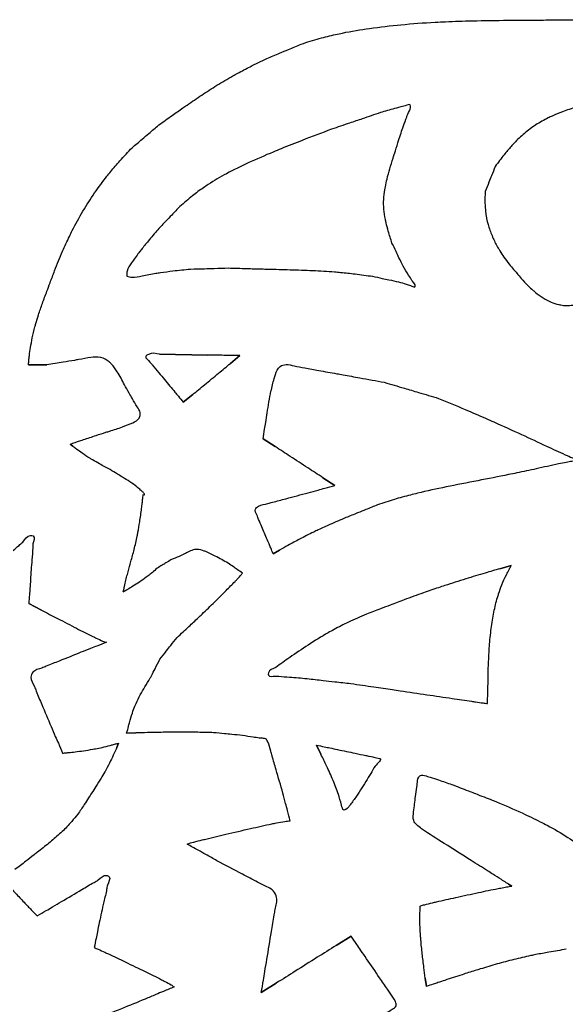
# Model space of a CAD drawing. Extents: x -268 to 413, y -196 to 303.
# Drawn here: x 19.2 to 119.3, y 110.5 to 291 of the extents above; entities that cross this region are included whole.
import ezdxf

# ---------------------------------------------------------------- set-up
doc = ezdxf.new("R2010")
doc.units = 0
doc.layers.add('layer_1', color=7, linetype='CONTINUOUS')

msp = doc.modelspace()

# ---------------------------------------------------------------- linework, layer by layer
at = {"layer": 'layer_1', "color": 1}
for points in [[(38.870735, 244.047181), (38.870735, 244.047181)], [(53.650865, 229.571401), (44.812958, 229.723384)], [(57.816202, 228.047435), (59.543205, 229.469823)], [(24.205441, 227.782759), (20.857682, 227.782759)], [(69.448233, 227.589931), (69.448233, 227.589931)], [(49.181571, 220.936651), (50.908446, 222.359038)], [(28.972739, 212.870863), (28.46548, 213.276663)], [(65.993842, 212.80915), (63.809462, 214.23141)], [(76.914165, 205.698366), (74.730308, 207.120625)], [(66.806879, 193.86317), (65.638181, 193.20315)], [(109.219262, 191.069825), (107.13712, 190.460218)], [(38.964841, 186.647987), (38.203627, 186.191911)], [(20.9112, 184.080359), (23.244449, 182.86294)], [(66.095502, 172.378055), (66.095548, 172.378055)], [(40.486481, 160.375458), (38.812337, 160.325099)], [(37.344864, 158.517247), (36.989469, 157.705638)], [(74.375031, 156.479246), (73.562387, 158.155845)], [(85.143244, 155.717648), (85.143244, 155.717648)], [(77.574827, 149.114635), (77.574827, 149.114635)], [(109.326206, 132.343576), (108.689122, 132.710508)], [(21.367404, 127.983927), (22.43284, 126.868096)], [(79.896063, 123.197803), (77.157005, 121.473135)], [(66.201448, 114.575487), (63.462389, 112.850947)], [(93.676288, 113.965615), (93.473123, 115.489453)]]:
    msp.add_lwpolyline(points, close=True, dxfattribs=at)
for points, knots in [([(70.766488, 286.51679), (71.865783, 286.873249), (73.932772, 287.543493), (76.473991, 288.145325), (79.534988, 288.815536), (83.524402, 289.45776), (89.176738, 290.1118), (93.818314, 290.459828), (98.176811, 290.662818), (102.622582, 290.825385), (106.428379, 290.85905), (108.603255, 290.878289)], [0, 0, 0, 0, 3.465462, 6.516052, 7.82882, 12.866164, 18.627497, 24.896849, 26.824524, 31.717233, 38.241788, 38.241788, 38.241788, 38.241788]), ([(108.603255, 290.878289), (110.319012, 290.890712), (113.23579, 290.911832), (117.868295, 290.945649), (120.785042, 290.967113), (122.500771, 290.979739)], [0, 0, 0, 0, 5.147406, 8.750561, 13.897885, 13.897885, 13.897885, 13.897885]), ([(64.476899, 283.879191), (65.253405, 284.204835), (66.573453, 284.758425), (68.669983, 285.637625), (69.990009, 286.191175), (70.766488, 286.51679)], [0, 0, 0, 0, 2.526075, 4.294289, 6.820254, 6.820254, 6.820254, 6.820254]), ([(44.696254, 271.706344), (45.517873, 272.293776), (46.97792, 273.337664), (48.706425, 274.548908), (50.495311, 275.794348), (52.556748, 277.202093), (55.336501, 278.996062), (57.546405, 280.30897), (59.590161, 281.423273), (61.656034, 282.515863), (63.453464, 283.384563), (64.476899, 283.879191)], [0, 0, 0, 0, 3.030035, 5.384481, 6.33187, 9.569263, 12.872639, 16.255802, 17.277215, 19.855937, 23.26572, 23.26572, 23.26572, 23.26572]), ([(88.596729, 268.885494), (88.884887, 269.772679), (89.350845, 271.207278), (89.9418, 272.795697), (90.337043, 273.95346), (90.789252, 274.549617), (90.77947, 275.656887), (89.90701, 275.228151), (89.018275, 275.049126), (87.446816, 274.584434), (86.09866, 274.204981), (85.244822, 273.964659)], [0, 0, 0, 0, 2.794531, 4.518818, 5.10821, 6.422733, 6.865887, 7.773495, 8.274957, 9.830595, 12.517659, 12.517659, 12.517659, 12.517659]), ([(121.104258, 274.980597), (120.249759, 274.702473), (118.756357, 274.216398), (117.064439, 273.503574), (115.420733, 272.751681), (113.680827, 271.761083), (111.58727, 270.205406), (110.130961, 268.831763), (108.91911, 267.490566), (107.727963, 266.09822), (106.802432, 264.833692), (106.273339, 264.110806)], [0, 0, 0, 0, 2.694599, 4.709328, 5.503088, 8.117126, 10.696017, 13.312195, 14.105967, 16.118864, 18.805317, 18.805317, 18.805317, 18.805317]), ([(85.244822, 273.964659), (84.14113, 273.588369), (82.264835, 272.948671), (79.284787, 271.93269), (77.408429, 271.293007), (76.304678, 270.916719)], [0, 0, 0, 0, 3.498225, 5.94704, 9.445429, 9.445429, 9.445429, 9.445429]), ([(39.826718, 267.546967), (40.427919, 268.060403), (41.449974, 268.933257), (43.073153, 270.319716), (44.0951, 271.192774), (44.696254, 271.706344)], [0, 0, 0, 0, 2.371821, 4.03215, 6.404124, 6.404124, 6.404124, 6.404124]), ([(76.304678, 270.916719), (74.522374, 270.247929), (71.447253, 269.094024), (67.9016, 267.679806), (64.58992, 266.327393), (61.222337, 264.861714), (57.242842, 262.902164), (54.531065, 261.34649), (52.481172, 259.948901), (50.704304, 258.671328), (49.32434, 257.458246), (48.571827, 256.796737)], [0, 0, 0, 0, 5.710804, 9.853207, 11.451164, 16.44253, 20.867081, 24.755454, 25.805273, 28.309955, 31.31386, 31.31386, 31.31386, 31.31386]), ([(25.625631, 245.027264), (26.104133, 246.224038), (26.951526, 248.343437), (28.082561, 250.77444), (29.282184, 253.234902), (30.772462, 255.919464), (32.894422, 259.236729), (34.635081, 261.621361), (36.21465, 263.560299), (37.715184, 265.336673), (39.07322, 266.758227), (39.826718, 267.546967)], [0, 0, 0, 0, 3.865883, 6.846193, 8.040808, 12.077814, 16.047869, 19.849278, 20.925734, 23.550589, 26.822215, 26.822215, 26.822215, 26.822215]), ([(86.971175, 263.704356), (87.171862, 264.343972), (87.513035, 265.431339), (88.054886, 267.158385), (88.396044, 268.245817), (88.596729, 268.885494)], [0, 0, 0, 0, 2.011084, 3.418903, 5.430158, 5.430158, 5.430158, 5.430158]), ([(87.377625, 250.092402), (87.142976, 250.808835), (86.741103, 252.035838), (86.367434, 253.485095), (86.059057, 254.826667), (85.847331, 256.245185), (85.81981, 258.072293), (85.978177, 259.441009), (86.21222, 260.682763), (86.488322, 261.97701), (86.794359, 263.071818), (86.971175, 263.704356)], [0, 0, 0, 0, 2.261035, 3.872375, 4.487505, 6.390892, 8.161497, 9.954336, 10.512953, 11.952563, 13.922422, 13.922422, 13.922422, 13.922422]), ([(106.273339, 264.110806), (106.047549, 263.546286), (105.663734, 262.586671), (105.054076, 261.062788), (104.670173, 260.103438), (104.444364, 259.539156)], [0, 0, 0, 0, 1.824, 3.100576, 4.923935, 4.923935, 4.923935, 4.923935]), ([(104.444364, 259.539156), (104.410122, 258.826068), (104.349705, 257.567844), (104.469244, 256.093333), (104.655551, 254.603156), (105.074132, 252.966147), (105.852058, 250.967321), (106.57497, 249.546675), (107.253101, 248.423764), (107.882091, 247.435871), (108.484021, 246.657312), (108.812986, 246.231818)], [0, 0, 0, 0, 2.139334, 3.774798, 4.42945, 6.644099, 8.817914, 10.856074, 11.415377, 12.753485, 14.366106, 14.366106, 14.366106, 14.366106]), ([(48.571827, 256.796737), (48.070167, 256.269956), (47.217356, 255.374439), (45.862861, 253.952222), (45.010012, 253.056799), (44.508342, 252.530086)], [0, 0, 0, 0, 2.182304, 3.709871, 5.892046, 5.892046, 5.892046, 5.892046]), ([(44.508342, 252.530086), (43.919638, 251.837899), (42.905718, 250.645751), (41.771481, 249.228519), (40.730086, 247.912153), (39.860982, 246.628682), (38.805672, 245.246875), (38.853861, 244.358309), (38.870735, 244.047181)], [0, 0, 0, 0, 2.725182, 4.693549, 5.450845, 7.748003, 9.446045, 10.360959, 10.360959, 10.360959, 10.360959]), ([(89.409372, 245.825367), (89.158524, 246.352175), (88.732087, 247.247737), (88.054838, 248.670082), (87.628443, 249.565621), (87.377625, 250.092402)], [0, 0, 0, 0, 1.750447, 2.97572, 4.726053, 4.726053, 4.726053, 4.726053]), ([(50.501474, 245.317586), (51.354377, 245.342667), (52.804303, 245.385304), (55.107105, 245.453026), (56.557004, 245.495668), (57.40988, 245.520752)], [0, 0, 0, 0, 2.559815, 4.351658, 6.911393, 6.911393, 6.911393, 6.911393]), ([(57.40988, 245.520752), (58.534138, 245.487675), (60.575816, 245.427608), (62.997054, 245.361881), (65.644656, 245.291679), (68.759975, 245.214864), (72.824697, 245.070337), (75.906555, 244.898459), (78.484841, 244.666368), (80.809214, 244.430848), (82.755622, 244.150469), (83.822563, 243.996777)], [0, 0, 0, 0, 3.374232, 6.127682, 7.266381, 11.319842, 15.476311, 19.468431, 20.577063, 23.242384, 26.475865, 26.475865, 26.475865, 26.475865]), ([(88.59725, 242.980968), (89.04581, 242.844675), (89.763541, 242.626597), (90.595461, 242.339138), (91.106612, 242.222342), (91.56829, 241.895041), (91.70375, 242.495517), (91.282418, 242.807076), (90.916434, 243.472504), (90.279476, 244.427231), (89.744019, 245.287637), (89.409372, 245.825367)], [0, 0, 0, 0, 1.418846, 2.270266, 2.554107, 3.121652, 3.31338, 4.092663, 4.473259, 5.614922, 7.51747, 7.51747, 7.51747, 7.51747]), ([(108.812986, 246.231818), (109.088914, 245.905692), (109.557987, 245.351284), (110.302997, 244.470787), (110.772086, 243.916421), (111.048017, 243.590327)], [0, 0, 0, 0, 1.28158, 2.178664, 3.460179, 3.460179, 3.460179, 3.460179]), ([(23.393831, 239.042034), (23.669385, 239.780861), (24.137845, 241.036917), (24.881778, 243.031994), (25.350123, 244.288256), (25.625631, 245.027264)], [0, 0, 0, 0, 2.36562, 4.021715, 6.387793, 6.387793, 6.387793, 6.387793]), ([(38.870735, 244.047181), (39.186921, 243.952661), (40.09918, 243.67995), (41.885579, 244.200723), (43.595889, 244.470186), (45.477529, 244.758788), (47.590276, 245.036966), (49.425246, 245.213845), (50.501474, 245.317586)], [0, 0, 0, 0, 0.976214, 2.816568, 5.368092, 6.233787, 8.520111, 11.76312, 11.76312, 11.76312, 11.76312]), ([(83.822563, 243.996777), (84.412101, 243.871338), (85.414264, 243.658103), (87.005827, 243.3195), (88.007853, 243.106346), (88.59725, 242.980968)], [0, 0, 0, 0, 1.808207, 3.073793, 4.881548, 4.881548, 4.881548, 4.881548]), ([(111.048017, 243.590327), (111.445127, 243.153016), (112.141009, 242.386687), (113.033078, 241.566925), (113.940699, 240.785152), (115.001519, 240.028566), (116.431848, 239.266684), (117.54958, 238.871723), (118.493894, 238.70945), (119.360038, 238.611484), (120.091041, 238.677437), (120.495549, 238.713933)], [0, 0, 0, 0, 1.771173, 3.103741, 3.630903, 5.364983, 6.997569, 8.483945, 8.890906, 9.871683, 11.086806, 11.086806, 11.086806, 11.086806]), ([(20.857682, 227.782759), (20.868578, 228.00713), (20.891141, 228.47175), (20.955602, 229.045705), (21.052558, 229.875388), (21.226258, 231.062325), (21.549427, 232.807854), (21.893721, 234.276672), (22.289578, 235.675323), (22.723821, 237.119927), (23.149407, 238.340836), (23.393831, 239.042034)], [0, 0, 0, 0, 0.673748, 1.39517, 1.731914, 3.179863, 4.99266, 7.05647, 7.702429, 9.353365, 11.580816, 11.580816, 11.580816, 11.580816]), ([(38.406537, 224.130779), (38.001025, 224.948865), (37.339002, 226.284442), (36.306038, 227.634422), (35.377429, 228.625503), (34.064268, 229.271075), (32.098596, 229.154351), (30.523582, 228.829859), (28.83841, 228.5327), (26.896219, 228.200831), (25.205897, 227.938202), (24.205441, 227.782759)], [0, 0, 0, 0, 2.732298, 4.46065, 5.074259, 6.803625, 8.610922, 10.867076, 11.647654, 13.741947, 16.779129, 16.779129, 16.779129, 16.779129]), ([(44.812958, 229.723384), (44.139372, 229.876279), (43.273137, 230.072902), (41.964685, 229.189973), (43.020377, 228.452369), (43.717728, 227.491239), (45.010293, 226.004974), (46.076802, 224.69907), (46.743374, 223.882876)], [0, 0, 0, 0, 2.028119, 2.608172, 3.885674, 4.522944, 6.434779, 9.621221, 9.621221, 9.621221, 9.621221]), ([(59.543205, 229.469823), (58.81577, 229.482245), (57.579118, 229.503362), (55.615005, 229.537221), (54.378328, 229.558742), (53.650865, 229.571401)], [0, 0, 0, 0, 2.182625, 3.710496, 5.893216, 5.893216, 5.893216, 5.893216]), ([(50.908446, 222.359038), (51.633348, 222.95598), (53.211031, 224.255169), (55.513619, 226.151298), (57.0913, 227.450491), (57.816202, 228.047435)], [0, 0, 0, 0, 2.817162, 6.131295, 8.948461, 8.948461, 8.948461, 8.948461]), ([(64.520656, 219.006482), (64.736807, 220.321216), (65.081726, 222.419175), (65.648765, 224.762421), (66.125495, 226.298128), (66.613591, 227.556525), (68.130663, 227.958444), (68.973444, 227.722725), (69.448233, 227.589931)], [0, 0, 0, 0, 4.002612, 6.387085, 7.179698, 8.897432, 10.035192, 11.503142, 11.503142, 11.503142, 11.503142]), ([(69.448233, 227.589931), (70.09735, 227.461077), (71.599906, 227.16281), (74.21117, 226.709808), (76.551205, 226.296578), (79.059334, 225.847651), (81.954834, 225.325543), (84.467419, 224.866037), (85.955238, 224.593942)], [0, 0, 0, 0, 1.985284, 4.595476, 7.950318, 9.11414, 12.239424, 16.776906, 16.776906, 16.776906, 16.776906]), ([(40.739786, 220.072861), (40.451831, 220.573831), (39.962289, 221.425515), (39.184539, 222.778154), (38.694693, 223.629794), (38.406537, 224.130779)], [0, 0, 0, 0, 1.733495, 2.947059, 4.680892, 4.680892, 4.680892, 4.680892]), ([(46.743374, 223.882876), (47.044342, 223.519032), (47.555963, 222.900528), (48.368695, 221.918453), (48.880516, 221.300269), (49.181571, 220.936651)], [0, 0, 0, 0, 1.416575, 2.408052, 3.824271, 3.824271, 3.824271, 3.824271]), ([(85.955238, 224.593942), (87.184396, 224.230159), (89.273948, 223.611733), (92.592642, 222.629658), (94.682186, 222.011397), (95.91132, 221.647716)], [0, 0, 0, 0, 3.845584, 6.537437, 10.382861, 10.382861, 10.382861, 10.382861]), ([(95.91132, 221.647716), (97.524325, 220.978443), (100.399018, 219.785668), (103.760075, 218.326428), (107.217106, 216.804804), (110.931442, 215.099571), (115.274613, 213.08733), (118.147885, 211.725036), (119.950377, 210.964102), (120.805755, 210.55784), (121.48436, 210.418867), (121.714524, 210.371732)], [0, 0, 0, 0, 5.238938, 9.336815, 10.99213, 16.570243, 21.596395, 25.356012, 26.101741, 27.471808, 28.175001, 28.175001, 28.175001, 28.175001]), ([(28.46548, 213.276663), (28.766045, 213.37687), (29.277012, 213.547226), (30.088601, 213.817687), (31.375689, 214.247376), (33.04567, 214.797789), (34.653716, 215.318383), (36.252014, 215.83234), (37.931995, 216.352157), (39.731995, 217.056248), (40.939635, 217.69333), (41.301048, 218.445732), (41.359107, 219.222908), (40.975125, 219.749883), (40.739786, 220.072861)], [0, 0, 0, 0, 0.950486, 1.615852, 2.566412, 5.021176, 6.891481, 7.635363, 10.061855, 12.125311, 13.563971, 13.872324, 14.603261, 15.760515, 15.760515, 15.760515, 15.760515]), ([(63.809462, 214.23141), (63.897356, 214.820865), (64.046782, 215.82297), (64.283846, 217.414661), (64.432947, 218.416907), (64.520656, 219.006482)], [0, 0, 0, 0, 1.787917, 3.039554, 4.827744, 4.827744, 4.827744, 4.827744]), ([(35.768937, 208.610173), (35.131324, 208.951199), (34.049763, 209.529669), (32.823464, 210.236861), (31.753991, 210.873633), (30.778271, 211.510605), (29.754275, 212.250449), (29.197736, 212.692252), (28.972739, 212.870863)], [0, 0, 0, 0, 2.1691, 3.679366, 4.246267, 5.903098, 7.172929, 8.034679, 8.034679, 8.034679, 8.034679]), ([(74.730308, 207.120625), (73.81344, 207.717596), (71.818022, 209.016807), (68.905857, 210.912968), (66.91059, 212.212202), (65.993842, 212.80915)], [0, 0, 0, 0, 3.282253, 7.143302, 10.425217, 10.425217, 10.425217, 10.425217]), ([(117.854067, 209.660538), (116.493078, 209.349523), (113.954794, 208.769472), (110.902876, 208.128684), (107.34291, 207.395934), (103.020916, 206.563558), (97.459949, 205.467473), (93.341778, 204.604685), (90.194059, 203.812612), (87.735977, 203.164533), (85.756289, 202.490017), (84.736785, 202.142653)], [0, 0, 0, 0, 4.188135, 7.810993, 9.355061, 15.091931, 21.014567, 26.360456, 27.710145, 30.752353, 33.982508, 33.982508, 33.982508, 33.982508]), ([(121.714524, 210.371732), (121.237913, 210.283805), (120.427698, 210.134334), (119.14088, 209.897269), (118.330656, 209.748214), (117.854067, 209.660538)], [0, 0, 0, 0, 1.45396, 2.471661, 3.92542, 3.92542, 3.92542, 3.92542]), ([(39.421046, 206.378374), (38.970151, 206.653885), (38.203633, 207.122253), (36.986264, 207.866186), (36.219798, 208.334623), (35.768937, 208.610173)], [0, 0, 0, 0, 1.585216, 2.694859, 4.28005, 4.28005, 4.28005, 4.28005]), ([(41.855745, 204.045775), (41.860554, 204.019076), (41.86887, 203.972909), (41.921543, 203.948706), (41.984385, 203.938723), (42.117235, 204.00488), (41.931962, 204.363142), (41.684225, 204.582472), (41.218261, 204.993191), (40.501492, 205.57138), (39.838208, 206.066792), (39.421046, 206.378374)], [0, 0, 0, 0, 0.076082, 0.131559, 0.158128, 0.269048, 0.480956, 1.091468, 1.393708, 2.313545, 3.872617, 3.872617, 3.872617, 3.872617]), ([(41.551395, 201.509625), (41.58906, 201.822641), (41.653097, 202.354822), (41.754547, 203.200205), (41.818262, 203.732581), (41.855745, 204.045775)], [0, 0, 0, 0, 0.945822, 1.60806, 2.554346, 2.554346, 2.554346, 2.554346]), ([(64.418949, 196.047806), (64.086511, 196.835136), (63.55542, 198.092945), (62.944311, 199.52992), (62.596273, 200.471681), (62.110112, 201.309304), (63.240389, 202.177381), (64.359546, 202.288575), (66.044722, 202.776558), (68.500839, 203.412268), (70.67986, 204.006988), (72.038541, 204.377813)], [0, 0, 0, 0, 2.57317, 4.110798, 4.621483, 5.683083, 6.453201, 8.284743, 9.139446, 11.689046, 15.91179, 15.91179, 15.91179, 15.91179]), ([(72.038541, 204.377813), (72.640562, 204.540734), (73.663957, 204.817689), (75.289165, 205.257873), (76.312329, 205.535224), (76.914165, 205.698366)], [0, 0, 0, 0, 1.87103, 3.180625, 5.051295, 5.051295, 5.051295, 5.051295]), ([(84.736785, 202.142653), (84.021957, 201.854108), (82.806725, 201.363572), (80.87652, 200.584656), (79.661122, 200.094336), (78.946169, 199.805906)], [0, 0, 0, 0, 2.312604, 3.931504, 6.244327, 6.244327, 6.244327, 6.244327]), ([(38.203627, 186.191911), (38.228657, 186.317134), (38.271209, 186.530024), (38.339098, 186.868102), (38.456381, 187.466236), (38.657793, 188.331138), (38.886998, 189.224911), (39.191084, 190.364292), (39.625081, 191.874688), (40.210574, 194.03176), (40.635012, 195.821291), (40.955437, 197.505517), (41.252867, 199.209614), (41.443074, 200.675062), (41.551395, 201.509625)], [0, 0, 0, 0, 0.383101, 0.651301, 1.034485, 2.211619, 3.314606, 3.802586, 5.749347, 8.028864, 10.507966, 11.26375, 13.172035, 15.696397, 15.696397, 15.696397, 15.696397]), ([(78.946169, 199.805906), (77.968392, 199.386973), (76.270473, 198.659493), (74.314416, 197.761137), (72.459041, 196.887201), (70.60535, 195.94943), (68.529861, 194.834384), (67.315796, 194.150037), (66.806879, 193.86317)], [0, 0, 0, 0, 3.19109, 5.541356, 6.456961, 9.343716, 11.77205, 13.52462, 13.52462, 13.52462, 13.52462]), ([(13.709202, 189.862817), (14.840879, 190.867305), (16.651607, 192.474524), (18.648385, 194.367447), (20.06251, 195.487726), (20.659406, 196.664464), (22.159001, 196.449785), (21.621338, 195.176962), (21.630841, 193.807887), (21.408659, 191.571342), (21.289823, 189.645904), (21.21555, 188.442498)], [0, 0, 0, 0, 4.548696, 7.278091, 8.187943, 10.051436, 10.546588, 12.014367, 12.743049, 14.929121, 18.572625, 18.572625, 18.572625, 18.572625]), ([(65.638181, 193.20315), (65.487694, 193.55436), (65.231867, 194.151416), (64.825457, 195.099635), (64.569507, 195.696632), (64.418949, 196.047806)], [0, 0, 0, 0, 1.146279, 1.948668, 3.09493, 3.09493, 3.09493, 3.09493]), ([(57.375572, 191.467119), (56.599511, 191.911732), (55.345264, 192.630301), (53.86954, 193.341325), (52.778407, 193.80475), (51.828823, 194.097792), (50.684218, 193.856024), (49.978083, 193.440087), (49.20678, 193.073405), (48.265603, 192.638267), (47.430383, 192.28698), (46.928044, 192.0757)], [0, 0, 0, 0, 2.683428, 4.336872, 4.90276, 6.252139, 7.223694, 8.310133, 8.702442, 9.785718, 11.420455, 11.420455, 11.420455, 11.420455]), ([(46.928044, 192.0757), (46.615007, 191.887767), (46.082833, 191.568274), (45.23745, 191.061061), (44.705068, 190.74184), (44.391895, 190.554059)], [0, 0, 0, 0, 1.095352, 1.862139, 2.957608, 2.957608, 2.957608, 2.957608]), ([(60.013181, 189.641), (59.687566, 189.866449), (59.134013, 190.249715), (58.25481, 190.858421), (57.701218, 191.241673), (57.375572, 191.467119)], [0, 0, 0, 0, 1.188137, 2.019858, 3.208066, 3.208066, 3.208066, 3.208066]), ([(44.391895, 190.554059), (44.104417, 190.284901), (43.575041, 189.789258), (42.899167, 189.249614), (42.125727, 188.656351), (41.188803, 188.022975), (40.031485, 187.290225), (39.289789, 186.843642), (38.964841, 186.647987)], [0, 0, 0, 0, 1.180961, 2.174682, 2.592858, 4.105211, 5.564528, 6.702392, 6.702392, 6.702392, 6.702392]), ([(48.043884, 177.873953), (48.770508, 178.540983), (50.070826, 179.734654), (51.585656, 181.162072), (53.160676, 182.658282), (54.869889, 184.319246), (56.878648, 186.317373), (58.228004, 187.679194), (59.080337, 188.579079), (59.554155, 189.071327), (59.881694, 189.477819), (60.013181, 189.641)], [0, 0, 0, 0, 2.959053, 5.295327, 6.244076, 9.476272, 12.444836, 14.744343, 15.226615, 16.163671, 16.792126, 16.792126, 16.792126, 16.792126]), ([(107.13712, 190.460218), (106.2406, 190.197336), (104.1589, 189.586929), (100.785615, 188.566203), (97.935834, 187.667023), (95.344304, 186.799873), (92.866243, 185.95395), (90.779379, 185.195472), (89.613399, 184.771693)], [0, 0, 0, 0, 2.802789, 6.508016, 10.572933, 11.766887, 14.706272, 18.427989, 18.427989, 18.427989, 18.427989]), ([(104.952484, 169.33038), (104.966301, 170.454389), (104.990523, 172.424727), (105.106747, 174.726851), (105.25231, 176.997182), (105.503234, 179.434025), (105.985365, 182.420884), (106.474295, 184.54248), (106.995159, 186.190449), (107.492054, 187.597589), (108.093896, 188.963981), (108.6108, 189.917819), (108.914465, 190.49409), (109.106371, 190.856584), (109.219262, 191.069825)], [0, 0, 0, 0, 3.37196, 5.910896, 6.913905, 10.197016, 13.254679, 15.987483, 16.716961, 18.438915, 20.462914, 21.186613, 21.69325, 22.417086, 22.417086, 22.417086, 22.417086]), ([(21.21555, 188.442498), (21.177888, 187.903892), (21.113868, 186.988314), (21.012418, 185.534267), (20.948686, 184.618823), (20.9112, 184.080359)], [0, 0, 0, 0, 1.619766, 2.75344, 4.372744, 4.372744, 4.372744, 4.372744]), ([(89.613399, 184.771693), (88.760468, 184.445568), (87.31052, 183.891167), (85.00772, 183.010713), (83.557848, 182.456394), (82.705001, 182.13033)], [0, 0, 0, 0, 2.739458, 4.656973, 7.396131, 7.396131, 7.396131, 7.396131]), ([(23.244449, 182.86294), (24.223983, 182.351724), (26.357261, 181.238373), (29.483135, 179.629584), (31.832056, 178.419531), (33.43058, 177.66157), (34.238853, 177.252874), (34.881471, 177.051674), (35.113074, 176.979161)], [0, 0, 0, 0, 3.31465, 7.218807, 10.548083, 11.237993, 12.528568, 13.255797, 13.255797, 13.255797, 13.255797]), ([(82.705001, 182.13033), (81.595507, 181.655509), (79.58035, 180.793099), (77.272634, 179.594141), (74.789148, 178.237897), (72.075253, 176.535927), (68.897697, 174.383741), (66.945398, 172.986373), (66.095502, 172.378055)], [0, 0, 0, 0, 3.619137, 6.573383, 7.796849, 12.107948, 16.174826, 19.310177, 19.310177, 19.310177, 19.310177]), ([(35.113074, 176.979161), (34.536933, 176.753715), (33.557501, 176.370461), (32.001958, 175.761755), (31.022559, 175.37849), (30.446447, 175.153042)], [0, 0, 0, 0, 1.856039, 3.155239, 5.011199, 5.011199, 5.011199, 5.011199]), ([(44.899154, 173.917486), (45.287481, 174.405867), (45.947637, 175.236115), (46.995881, 176.554937), (47.655735, 177.385429), (48.043884, 177.873953)], [0, 0, 0, 0, 1.87185, 3.182148, 5.054005, 5.054005, 5.054005, 5.054005]), ([(30.446447, 175.153042), (29.125951, 174.613762), (27.013074, 173.750881), (24.603125, 172.814754), (23.025946, 172.115944), (21.69834, 171.884761), (21.063723, 170.284659), (21.837611, 169.167228), (22.465855, 167.510242), (23.518054, 165.077866), (24.41102, 162.913419), (24.969117, 161.560655)], [0, 0, 0, 0, 4.285175, 6.856549, 7.713754, 9.524567, 10.474392, 12.331912, 13.211081, 15.848513, 20.244098, 20.244098, 20.244098, 20.244098]), ([(38.812337, 160.325099), (38.874993, 160.563008), (38.981515, 160.967478), (39.151271, 161.609786), (39.409609, 162.614514), (39.792542, 163.879422), (40.227573, 165.053677), (40.683741, 166.172388), (41.288941, 167.351252), (42.180426, 168.847034), (42.878072, 170.007435), (43.486071, 171.11883), (44.109559, 172.294806), (44.610005, 173.323262), (44.899154, 173.917486)], [0, 0, 0, 0, 0.738065, 1.254787, 1.993072, 3.850336, 5.216097, 5.748475, 7.47414, 9.183146, 10.973243, 11.534863, 12.983474, 14.965827, 14.965827, 14.965827, 14.965827]), ([(66.095548, 172.378055), (65.514307, 172.158059), (64.790205, 171.88399), (64.675106, 170.564252), (65.891541, 170.873575), (67.076135, 170.683969), (69.071656, 170.58742), (70.771912, 170.438964), (71.83456, 170.34618)], [0, 0, 0, 0, 1.662226, 2.070779, 3.365655, 4.011024, 5.947082, 9.173754, 9.173754, 9.173754, 9.173754]), ([(71.83456, 170.34618), (72.825468, 170.233177), (74.509954, 170.041079), (77.185216, 169.736253), (78.869577, 169.544496), (79.860345, 169.431702)], [0, 0, 0, 0, 2.991991, 5.086214, 8.077716, 8.077716, 8.077716, 8.077716]), ([(79.860345, 169.431702), (81.254328, 169.227443), (83.782847, 168.856943), (86.779652, 168.416164), (90.023015, 167.938657), (93.670569, 167.399675), (98.038684, 166.75549), (101.008974, 166.317324), (102.898096, 166.044743), (103.86231, 165.903362), (104.585478, 165.809013), (104.850768, 165.774402)], [0, 0, 0, 0, 4.226606, 7.666556, 9.087141, 14.061582, 18.728032, 22.333238, 23.06885, 24.454112, 25.256717, 25.256717, 25.256717, 25.256717]), ([(104.850768, 165.774402), (104.863416, 166.21331), (104.88492, 166.959523), (104.918825, 168.144849), (104.940017, 168.891269), (104.952484, 169.33038)], [0, 0, 0, 0, 1.317272, 2.239569, 3.557433, 3.557433, 3.557433, 3.557433]), ([(24.969117, 161.560655), (25.232019, 160.959487), (25.678962, 159.937479), (26.389079, 158.314346), (26.836356, 157.292409), (27.099467, 156.691257)], [0, 0, 0, 0, 1.968422, 3.34639, 5.31502, 5.31502, 5.31502, 5.31502]), ([(54.738751, 160.426512), (53.776948, 160.453332), (52.056402, 160.501308), (50.027155, 160.521936), (47.912418, 160.531914), (45.602871, 160.50612), (42.881115, 160.447001), (41.207107, 160.396987), (40.486481, 160.375458)], [0, 0, 0, 0, 2.88647, 5.163537, 6.087837, 9.230734, 12.092148, 14.254981, 14.254981, 14.254981, 14.254981]), ([(60.013959, 159.919253), (59.362698, 159.981788), (58.255549, 160.088098), (56.497147, 160.257184), (55.390011, 160.363798), (54.738751, 160.426512)], [0, 0, 0, 0, 1.962769, 3.336724, 5.299541, 5.299541, 5.299541, 5.299541]), ([(67.418857, 149.369496), (66.9975, 150.797839), (66.326761, 153.071551), (65.599767, 155.622363), (65.08901, 157.320537), (64.886171, 158.379555), (64.300242, 159.448907), (63.59116, 159.383404), (62.835584, 159.48877), (61.675238, 159.635051), (60.655577, 159.809489), (60.013959, 159.919253)], [0, 0, 0, 0, 4.464634, 7.107041, 7.976825, 9.753397, 10.466593, 11.259683, 11.637632, 12.789976, 14.745749, 14.745749, 14.745749, 14.745749]), ([(27.099467, 156.691257), (27.206549, 156.699638), (27.477321, 156.720831), (27.831918, 156.758375), (28.484662, 156.825575), (29.495784, 156.937909), (30.985182, 157.130036), (32.231791, 157.323613), (33.355845, 157.540423), (34.424404, 157.763354), (35.512858, 158.026104), (36.330138, 158.246974), (36.837481, 158.381919), (37.156927, 158.467121), (37.344864, 158.517247)], [0, 0, 0, 0, 0.322217, 0.814771, 1.06964, 2.290825, 3.866632, 5.574761, 6.074104, 7.300843, 8.849199, 9.432305, 9.840625, 10.424146, 10.424146, 10.424146, 10.424146]), ([(36.989469, 157.705638), (36.835474, 157.355036), (36.474174, 156.532463), (35.844059, 155.190144), (35.263645, 154.05164), (34.669705, 153.000688), (34.06039, 151.959405), (33.502092, 151.095173), (33.185496, 150.60509)], [0, 0, 0, 0, 1.148758, 2.695188, 4.448191, 4.980514, 6.316622, 8.066745, 8.066745, 8.066745, 8.066745]), ([(73.562387, 158.155845), (74.038974, 158.055486), (74.849191, 157.884872), (76.136043, 157.613896), (78.01858, 157.217581), (80.210248, 156.755684), (82.141447, 156.34982), (83.450222, 156.073035), (84.292579, 155.901251), (84.922862, 155.760195), (85.688194, 155.618227), (84.115333, 154.322235), (83.668892, 153.180291), (82.412299, 151.275002), (81.232469, 149.267186), (79.974732, 147.543064), (79.340567, 146.658468), (78.411856, 145.909937), (78.02409, 147.682108), (77.754388, 148.542083), (77.574827, 149.114635)], [0, 0, 0, 0, 1.461114, 2.483954, 3.945242, 7.232333, 9.204779, 9.862319, 11.250318, 11.761686, 11.834739, 13.506032, 14.676006, 16.347495, 19.955187, 21.931968, 22.535772, 23.45075, 24.46305, 26.479581, 26.479581, 26.479581, 26.479581]), ([(77.574827, 149.114635), (77.256451, 149.977515), (76.602286, 151.750466), (75.480104, 154.184132), (74.717253, 155.768488), (74.375031, 156.479246)], [0, 0, 0, 0, 2.758222, 5.66729, 8.034102, 8.034102, 8.034102, 8.034102]), ([(91.339669, 145.965373), (91.457901, 146.899808), (91.647851, 148.40106), (91.85389, 150.103654), (92.050905, 151.257571), (92.010811, 152.153873), (92.90946, 152.856443), (93.693388, 152.45438), (94.713181, 152.171084), (96.211388, 151.66523), (97.528133, 151.220558), (98.349004, 150.943345)], [0, 0, 0, 0, 2.8289, 4.544876, 5.122549, 6.374665, 7.009342, 8.141426, 8.669224, 10.242707, 12.847452, 12.847452, 12.847452, 12.847452]), ([(33.185496, 150.60509), (32.922397, 150.191733), (32.475169, 149.489092), (31.765055, 148.373215), (31.318067, 147.670678), (31.055156, 147.257459)], [0, 0, 0, 0, 1.469954, 2.498693, 3.967994, 3.967994, 3.967994, 3.967994]), ([(98.349004, 150.943345), (99.352363, 150.554482), (101.058067, 149.893417), (103.767146, 148.843578), (105.472873, 148.182622), (106.476239, 147.793826)], [0, 0, 0, 0, 3.228234, 5.487979, 8.716158, 8.716158, 8.716158, 8.716158]), ([(68.737597, 144.297198), (68.574895, 144.923412), (68.298297, 145.987992), (67.858717, 147.678758), (67.58177, 148.743292), (67.418857, 149.369496)], [0, 0, 0, 0, 1.941019, 3.299777, 5.240925, 5.240925, 5.240925, 5.240925]), ([(31.055156, 147.257459), (30.66371, 146.667913), (29.957456, 145.604241), (28.999352, 144.435152), (27.927413, 143.201684), (26.530449, 141.851273), (24.561288, 140.168408), (22.977781, 138.916981), (21.566502, 137.821361), (20.200988, 136.768222), (19.032061, 135.884857), (18.375691, 135.388834)], [0, 0, 0, 0, 2.121578, 3.82779, 4.529446, 7.023771, 9.644817, 12.299711, 13.077479, 15.004836, 17.472968, 17.472968, 17.472968, 17.472968]), ([(106.476239, 147.793826), (108.05358, 147.119032), (110.76242, 145.960178), (113.837886, 144.467921), (116.657858, 143.031891), (119.485672, 141.385955), (122.820813, 139.0425), (125.118265, 137.128887), (127.033237, 135.370314), (128.89337, 133.606373), (130.406073, 132.028541), (131.263634, 131.13406)], [0, 0, 0, 0, 5.146094, 8.837623, 10.252149, 14.639831, 18.638981, 22.4675, 23.599385, 26.438965, 30.155878, 30.155878, 30.155878, 30.155878]), ([(96.954982, 140.135751), (95.60178, 140.983188), (93.676332, 142.18899), (91.077092, 144.094488), (91.260288, 145.399773), (91.339669, 145.965373)], [0, 0, 0, 0, 4.962371, 7.06087, 8.665488, 8.665488, 8.665488, 8.665488]), ([(49.869224, 140.036499), (50.159718, 140.128559), (50.94799, 140.378367), (52.02165, 140.636805), (54.08338, 141.154997), (57.158775, 141.882558), (61.266215, 142.831375), (64.357145, 143.533898), (66.459179, 143.95382), (67.567887, 144.194138), (68.417514, 144.268996), (68.737597, 144.297198)], [0, 0, 0, 0, 0.913998, 2.480185, 3.310869, 7.292101, 11.959977, 15.959011, 16.798693, 18.39235, 19.355641, 19.355641, 19.355641, 19.355641]), ([(55.347332, 136.9931), (54.67102, 137.368812), (53.521286, 138.007525), (51.69525, 139.021992), (50.545531, 139.660755), (49.869224, 140.036499)], [0, 0, 0, 0, 2.320996, 3.945704, 6.266733, 6.266733, 6.266733, 6.266733]), ([(108.689122, 132.710508), (108.557592, 132.79374), (108.130973, 133.063702), (107.179549, 133.665656), (106.030689, 134.392416), (104.19052, 135.557263), (101.230557, 137.430377), (98.599418, 139.095233), (96.954982, 140.135751)], [0, 0, 0, 0, 0.466956, 1.514578, 3.377575, 4.545256, 8.048168, 13.886118, 13.886118, 13.886118, 13.886118]), ([(63.462389, 112.850947), (63.587664, 113.602226), (63.800641, 114.879458), (64.138566, 116.908104), (64.635071, 119.876484), (65.197556, 123.331142), (65.734874, 126.378529), (66.034175, 128.451238), (66.532767, 129.982132), (65.58689, 131.834621), (64.051649, 132.371648), (62.179097, 133.411071), (59.369022, 134.860531), (56.894105, 136.172897), (55.347332, 136.9931)], [0, 0, 0, 0, 2.284936, 3.88457, 6.170016, 11.312152, 14.397231, 15.42553, 17.636162, 18.947526, 21.205159, 22.256508, 25.410307, 30.666179, 30.666179, 30.666179, 30.666179]), ([(16.245351, 133.765744), (16.304913, 133.638371), (16.47051, 133.284243), (16.827422, 132.893297), (17.485579, 132.101625), (18.54223, 130.973331), (19.947032, 129.47162), (20.92027, 128.452254), (21.367404, 127.983927)], [0, 0, 0, 0, 0.420191, 1.168237, 1.569545, 3.513516, 5.798899, 7.741241, 7.741241, 7.741241, 7.741241]), ([(26.896558, 129.505696), (28.137607, 130.226849), (30.123334, 131.380721), (32.345951, 132.776809), (33.858868, 133.539118), (34.700253, 134.594982), (36.035559, 133.886048), (35.298651, 132.726394), (35.082313, 131.24987), (34.497322, 128.934628), (34.064635, 126.913742), (33.794206, 125.650687)], [0, 0, 0, 0, 4.319884, 6.91198, 7.776061, 9.542211, 10.054439, 11.636011, 12.415302, 14.753181, 18.649657, 18.649657, 18.649657, 18.649657]), ([(92.558891, 128.695863), (92.827816, 128.779343), (93.554583, 129.004947), (94.544897, 129.229441), (96.439714, 129.680804), (99.260974, 130.305748), (103.018772, 131.12183), (105.761726, 131.699259), (107.476056, 132.029095), (108.322524, 132.190126), (109.00406, 132.294324), (109.326206, 132.343576)], [0, 0, 0, 0, 0.844526, 2.282325, 3.043966, 6.688624, 10.950284, 14.580714, 15.097069, 16.187683, 17.165276, 17.165276, 17.165276, 17.165276]), ([(22.43284, 126.868096), (22.983934, 127.193708), (23.92079, 127.747247), (25.408695, 128.626447), (26.345499, 129.180049), (26.896558, 129.505696)], [0, 0, 0, 0, 1.9203, 3.264496, 5.184757, 5.184757, 5.184757, 5.184757]), ([(92.457185, 126.765575), (92.469859, 127.003766), (92.491409, 127.408767), (92.525311, 128.052196), (92.546453, 128.457439), (92.558891, 128.695863)], [0, 0, 0, 0, 0.715584, 1.216723, 1.932965, 1.932965, 1.932965, 1.932965]), ([(93.473123, 115.489453), (93.386722, 116.140216), (93.190098, 117.621176), (92.907456, 119.956347), (92.704892, 121.875869), (92.583609, 123.513962), (92.492917, 124.935554), (92.469679, 126.125707), (92.457185, 126.765575)], [0, 0, 0, 0, 1.969398, 4.481813, 7.056743, 7.758578, 9.409537, 11.329261, 11.329261, 11.329261, 11.329261]), ([(33.794206, 125.650687), (33.681397, 125.08703), (33.489633, 124.128873), (33.18528, 122.60719), (32.993784, 121.649154), (32.881146, 121.085638)], [0, 0, 0, 0, 1.724504, 2.931476, 4.655464, 4.655464, 4.655464, 4.655464]), ([(82.736563, 119.038436), (82.385856, 119.551843), (81.78963, 120.424672), (80.842797, 121.811128), (80.246714, 122.684206), (79.896063, 123.197803)], [0, 0, 0, 0, 1.865272, 3.171094, 5.036743, 5.036743, 5.036743, 5.036743]), ([(32.881146, 121.085638), (33.120321, 120.986186), (33.773741, 120.714485), (34.628875, 120.309308), (36.288567, 119.537114), (38.741788, 118.368732), (41.987837, 116.797832), (44.413084, 115.621686), (45.991285, 114.78989), (46.786406, 114.403382), (47.309076, 114.016639), (47.488821, 113.88364)], [0, 0, 0, 0, 0.777004, 2.122756, 2.83795, 6.268849, 10.273759, 13.658323, 14.350785, 15.628816, 16.298695, 16.298695, 16.298695, 16.298695]), ([(77.157005, 121.473135), (76.007337, 120.749306), (73.505159, 119.173939), (69.853269, 116.874783), (67.351113, 115.29935), (66.201448, 114.575487)], [0, 0, 0, 0, 4.075656, 8.870405, 12.94611, 12.94611, 12.94611, 12.94611]), ([(119.276327, 120.771656), (118.216778, 120.601138), (116.358257, 120.302039), (114.194634, 119.890277), (112.049307, 119.459634), (109.679779, 118.911118), (106.599926, 118.087194), (104.244194, 117.388116), (102.106442, 116.724395), (99.936219, 116.039887), (98.08645, 115.431256), (97.028835, 115.083268)], [0, 0, 0, 0, 3.219372, 5.646997, 6.606725, 9.783714, 12.94125, 16.169974, 17.154754, 19.656527, 22.996675, 22.996675, 22.996675, 22.996675]), ([(84.1022, 107.77787), (84.718738, 108.146446), (85.705668, 108.736448), (86.827316, 109.419044), (87.546814, 109.893876), (88.311841, 110.295124), (87.918082, 111.616694), (87.197777, 112.462791), (86.230196, 113.931215), (84.794131, 116.013446), (83.526607, 117.87693), (82.736563, 119.038436)], [0, 0, 0, 0, 2.161553, 3.460135, 3.89357, 4.819891, 5.613971, 7.454435, 8.30835, 10.853364, 15.064387, 15.064387, 15.064387, 15.064387]), ([(47.488821, 113.88364), (46.837563, 113.608091), (45.730429, 113.139659), (43.972029, 112.395726), (42.864882, 111.927353), (42.213622, 111.651841)], [0, 0, 0, 0, 2.121456, 3.606463, 5.727884, 5.727884, 5.727884, 5.727884]), ([(97.028835, 115.083268), (96.615052, 114.945137), (95.911582, 114.710302), (94.794066, 114.337751), (94.090295, 114.103448), (93.676288, 113.965615)], [0, 0, 0, 0, 1.30869, 2.224896, 3.533939, 3.533939, 3.533939, 3.533939]), ([(42.213622, 111.651841), (40.771165, 111.062097), (38.46038, 110.11734), (35.868561, 109.074164), (34.056372, 108.378338), (32.998437, 107.916648), (31.7416, 107.562231), (31.745439, 106.966449), (31.832037, 106.481386), (31.95729, 105.730174), (32.088397, 105.069467), (32.171115, 104.652615)], [0, 0, 0, 0, 4.669446, 7.480348, 8.420162, 10.429874, 11.240794, 11.754508, 11.997846, 12.745079, 14.022418, 14.022418, 14.022418, 14.022418])]:
    msp.add_open_spline(points, degree=3, knots=knots, dxfattribs=at)

doc.saveas('drawing.dxf')
